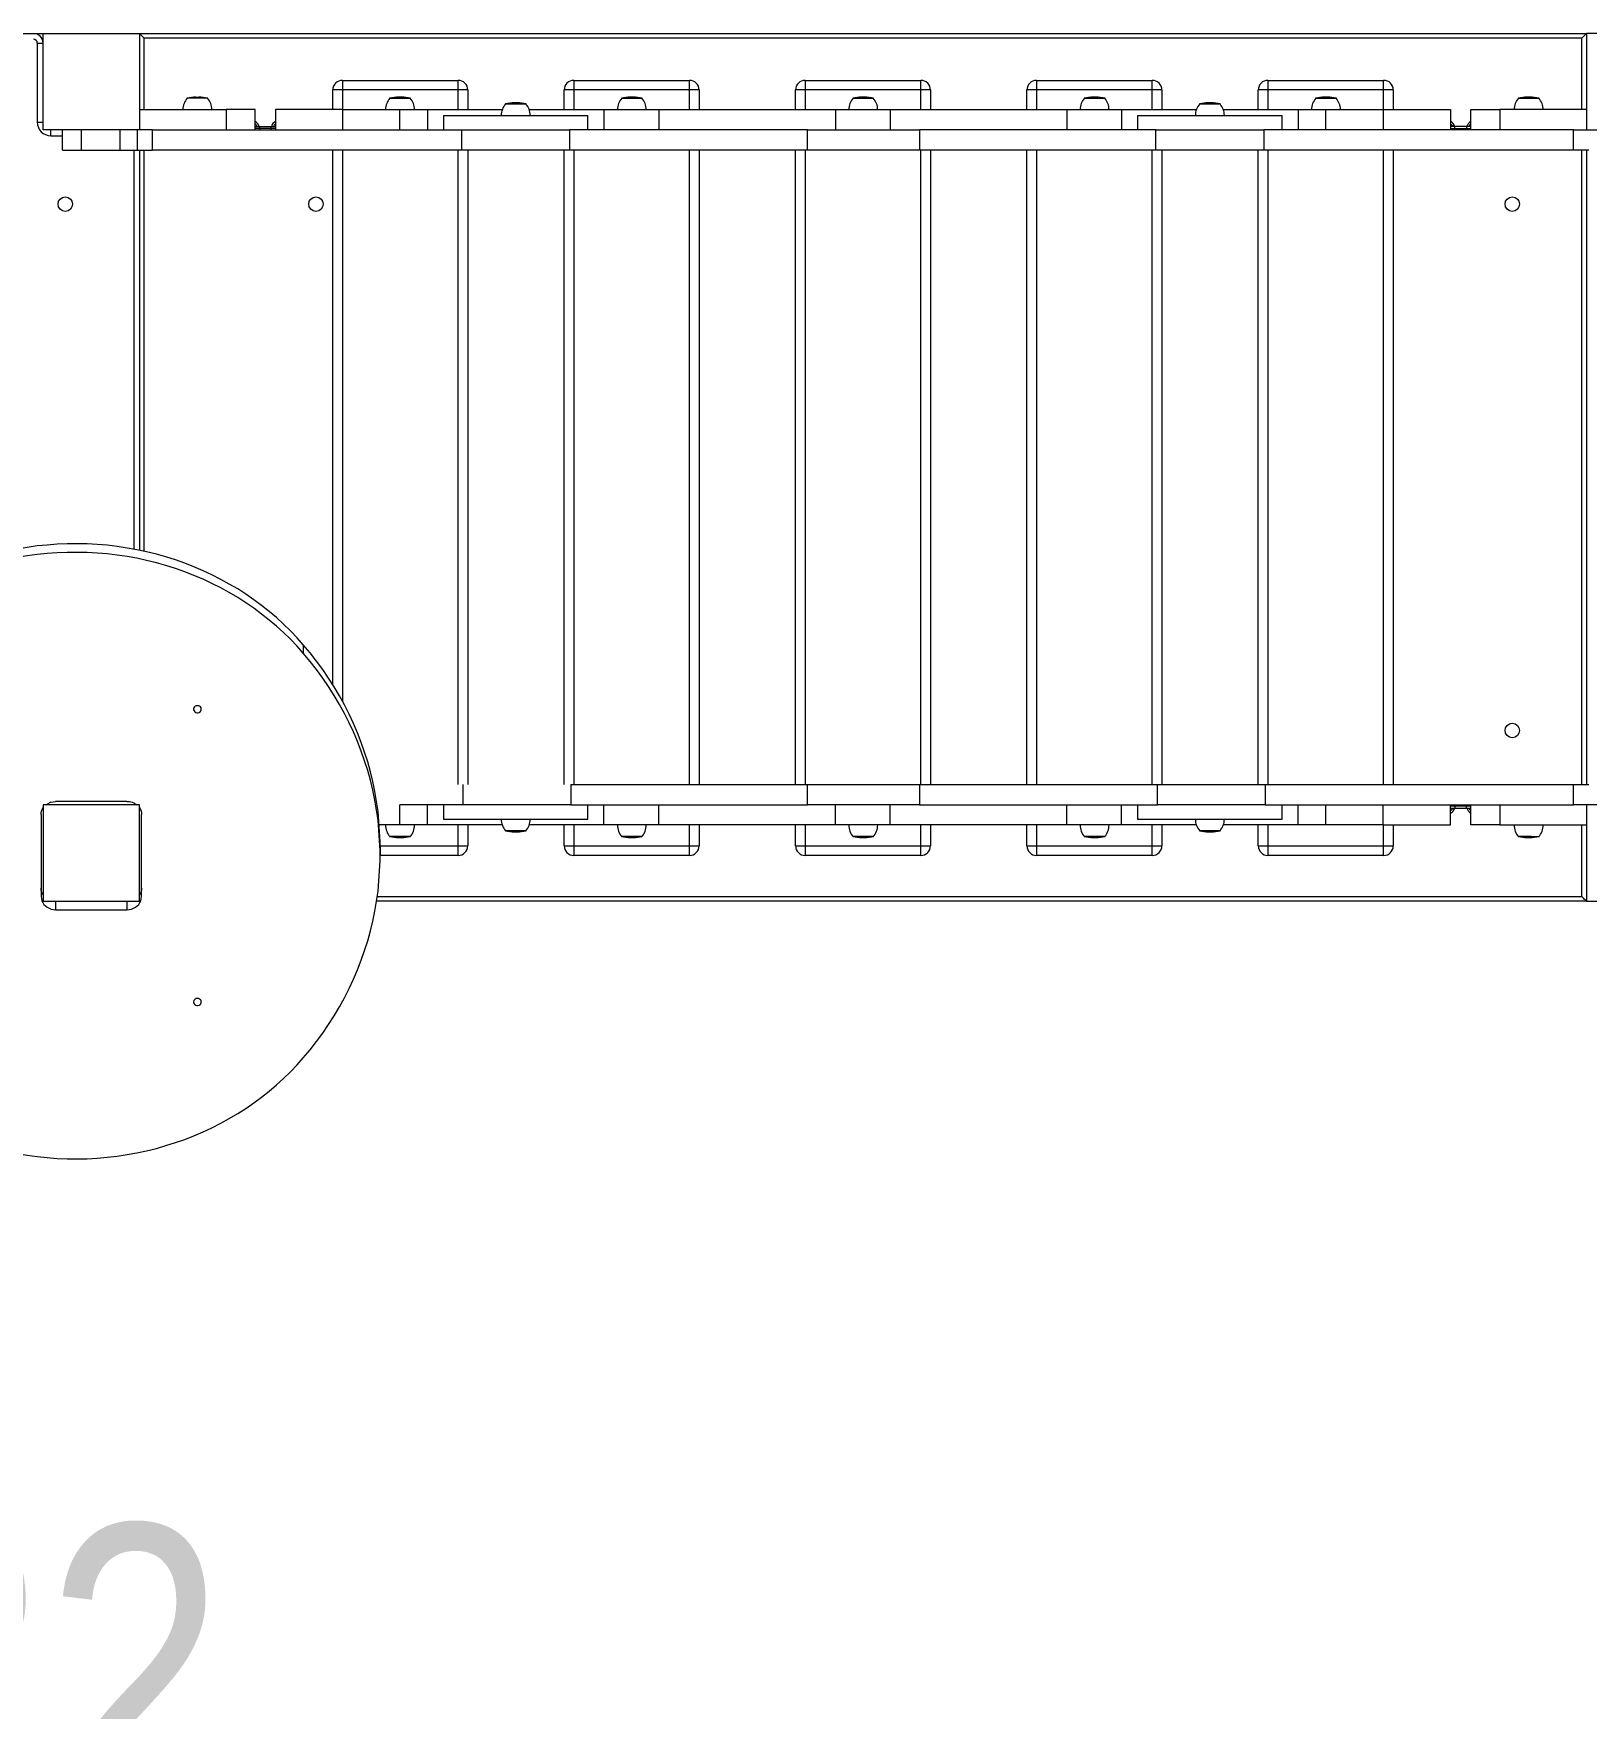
# Model space of a CAD drawing. Header units: millimetres. Extents: x -6879 to 7341, y -8047 to 7187.
# Drawn here: x -2195 to -584, y -2373 to -636 of the extents above; entities that cross this region are included whole.
import ezdxf

# ---------------------------------------------------------------- set-up
doc = ezdxf.new("R2010")
doc.units = ezdxf.units.MM
for name, color, linetype in [('DiKom', 7, 'Continuous'), ('DIKOM_АРТИКУЛ', 7, 'Continuous'), ('DIKOM_ОБЪЕКТ', 7, 'Continuous'), ('DIKOM_РАЗМЕР_ЗОНА', 7, 'Continuous'), ('DIKOM_РАЗМЕР_ОБЪЕКТА', 7, 'Continuous')]:
    doc.layers.add(name, color=color, linetype=linetype)
doc.styles.add('style1', font='arial.ttf', dxfattribs={"width": 0.8})
doc.dimstyles.new('1-50', dxfattribs={"dimtxt": 300, "dimasz": 200, "dimexe": 100, "dimexo": 0, "dimgap": 100, "dimtad": 0, "dimdec": 0, "dimtxsty": 'style1', "dimcen": 0, "dimclrd": 7, "dimclre": 7, "dimadec": 1, "dimazin": 2, "dimtfac": 1, "dimtdec": 0, "dimtmove": 1, "dimatfit": 3, "dimfxl": 0, "dimlwd": 25, "dimlwe": 18, "dimarcsym": 0})

# ---------------------------------------------------------------- blocks, each defined once
blk = doc.blocks.new('A$C2D3B5436')
at = {"layer": 'DiKom', "color": 7, "linetype": 'Continuous', "lineweight": 15}
for p, q in [((323.4, 557.9), (314.6, 557.9)), ((533.3, 478.3), (524.4, 478.3)), ((258.4, 221.4), (258.4, 295.4)), ((267.3, 295.4), (258.4, 295.4)), ((267.3, 308.4), (367.3, 308.4)), ((267.3, 208.4), (267.3, 308.4)), ((272, 310.4), (357.1, 310.4)), ((367.3, 308.4), (367.3, 208.4)), ((370.7, 295.4), (370.7, 221.4)), ((267.3, 221.4), (258.4, 221.4)), ((367.3, 208.4), (267.3, 208.4)), ((357.1, 206.4), (272, 206.4)), ((622.5, 141.7), (613.6, 141.7)), ((558.1, 22.9), (549.2, 22.9)), ((502.3, 0), (511.1, 0))]:
    blk.add_line(p, q, dxfattribs=at)
at = {"layer": 'DiKom', "color": 7, "linetype": 'Continuous', "lineweight": 15, "flags": 128}
for points in [[(104.7, 478.3), (113.1, 485.3), (121.7, 492), (130.4, 498.4), (139.4, 504.5), (148.5, 510.3), (157.7, 515.8), (167.2, 521), (176.7, 525.9), (186.4, 530.4), (196.2, 534.6), (206.1, 538.4), (216.1, 541.9), (226.2, 545.1), (236.4, 547.9), (246.7, 550.4), (257, 552.5), (267.4, 554.3), (277.8, 555.8), (288.3, 556.8), (298.8, 557.5), (309.3, 557.9), (319.8, 557.9), (330.3, 557.5), (340.8, 556.8), (351.3, 555.8), (361.7, 554.3), (372.1, 552.5), (382.4, 550.4), (392.7, 547.9), (402.9, 545.1), (413, 541.9), (423, 538.4), (432.9, 534.6), (442.8, 530.4), (452.4, 525.9), (462, 521), (471.4, 515.8), (480.7, 510.3), (489.8, 504.5), (498.7, 498.4), (507.5, 492), (516, 485.3), (524.4, 478.3)], [(323.4, 557.9), (328.7, 557.9), (339.2, 557.5), (349.7, 556.8), (360.2, 555.8), (370.6, 554.3), (381, 552.5), (391.3, 550.4), (401.6, 547.9), (411.8, 545.1), (421.9, 541.9), (431.9, 538.4), (441.8, 534.6), (451.6, 530.4), (461.3, 525.9), (470.9, 521), (480.3, 515.8), (489.5, 510.3), (498.6, 504.5), (507.6, 498.4), (516.3, 492), (524.9, 485.3), (533.3, 478.3)], [(15.6, 141.7), (12.6, 151.5), (9.9, 161.5), (7.5, 171.6), (5.5, 181.7), (3.8, 192), (2.4, 202.3), (1.3, 212.6), (0.5, 223), (0.1, 233.4), (0, 243.8), (0.2, 254.2), (0.8, 264.6), (1.7, 274.9), (2.9, 285.2), (4.4, 295.5), (6.2, 305.7), (8.4, 315.8), (10.9, 325.9), (13.7, 335.8), (16.8, 345.6), (20.2, 355.3), (24, 364.9), (28, 374.3), (32.3, 383.6), (36.9, 392.6), (41.8, 401.5), (46.9, 410.3), (52.4, 418.8), (58.1, 427.1), (64, 435.1), (70.2, 443), (76.7, 450.6), (83.3, 457.9), (90.3, 465), (97.4, 471.8), (104.7, 478.3)], [(524.4, 478.3), (531.8, 471.8), (538.9, 465), (545.8, 457.9), (552.5, 450.6), (558.9, 443), (565.1, 435.1), (571.1, 427.1), (576.8, 418.8), (582.2, 410.3), (587.4, 401.5), (592.2, 392.6), (596.8, 383.6), (601.2, 374.3), (605.2, 364.9), (608.9, 355.3), (612.3, 345.6), (615.4, 335.8), (618.2, 325.9), (620.7, 315.8), (622.9, 305.7), (624.7, 295.5), (626.3, 285.2), (627.5, 274.9), (628.4, 264.6), (628.9, 254.2), (629.1, 243.8), (629, 233.4), (628.6, 223), (627.9, 212.6), (626.8, 202.3), (625.4, 192), (623.7, 181.7), (621.6, 171.6), (619.2, 161.5), (616.6, 151.5), (613.6, 141.7)], [(533.3, 478.3), (540.6, 471.8), (547.8, 465), (554.7, 457.9), (561.4, 450.6), (567.8, 443), (574, 435.1), (580, 427.1), (585.6, 418.8), (591.1, 410.3), (596.2, 401.5), (601.1, 392.6), (605.7, 383.6), (610, 374.3), (614.1, 364.9), (617.8, 355.3), (621.2, 345.6), (624.3, 335.8), (627.1, 325.9), (629.6, 315.8), (631.8, 305.7), (633.6, 295.5), (635.2, 285.2), (636.4, 274.9), (637.2, 264.6), (637.8, 254.2), (638, 243.8), (637.9, 233.4), (637.5, 223), (636.7, 212.6), (635.7, 202.3), (634.3, 192), (632.5, 181.7), (630.5, 171.6), (628.1, 161.5), (625.4, 151.5), (622.5, 141.7)], [(166.4, 368.4), (166.2, 367.3), (165.7, 366.2), (165, 365.3), (164.1, 364.7), (163, 364.5), (161.9, 364.5), (160.9, 365), (160.1, 365.7), (159.5, 366.7), (159.2, 367.9), (159.2, 369), (159.5, 370.2), (160.1, 371.2), (160.9, 371.9), (161.9, 372.3), (163, 372.4), (164.1, 372.2), (165, 371.6), (165.7, 370.7), (166.2, 369.6), (166.4, 368.4)], [(470, 368.4), (469.9, 367.3), (469.4, 366.2), (468.7, 365.3), (467.7, 364.7), (466.7, 364.5), (465.6, 364.5), (464.6, 365), (463.7, 365.7), (463.1, 366.7), (462.8, 367.9), (462.8, 369), (463.1, 370.2), (463.7, 371.2), (464.6, 371.9), (465.6, 372.3), (466.7, 372.4), (467.7, 372.2), (468.7, 371.6), (469.4, 370.7), (469.9, 369.6), (470, 368.4)], [(258.4, 295.4), (258.6, 297.8), (259.1, 300.1), (259.9, 302.3), (261, 304.3), (262.4, 306.1), (264, 307.6), (265.8, 308.8), (267.8, 309.7), (269.9, 310.3), (272, 310.4)], [(272, 206.4), (269.9, 206.6), (267.8, 207.2), (265.8, 208.1), (264, 209.3), (262.4, 210.8), (261, 212.6), (259.9, 214.6), (259.1, 216.8), (258.6, 219.1), (258.4, 221.4)], [(166.4, 148.4), (166.2, 147.3), (165.7, 146.2), (165, 145.3), (164.1, 144.7), (163, 144.5), (161.9, 144.5), (160.9, 145), (160.1, 145.7), (159.5, 146.7), (159.2, 147.9), (159.2, 149), (159.5, 150.2), (160.1, 151.2), (160.9, 151.9), (161.9, 152.3), (163, 152.4), (164.1, 152.2), (165, 151.6), (165.7, 150.7), (166.2, 149.6), (166.4, 148.4)], [(470, 148.4), (469.9, 147.3), (469.4, 146.2), (468.7, 145.3), (467.7, 144.7), (466.7, 144.5), (465.6, 144.5), (464.6, 145), (463.7, 145.7), (463.1, 146.7), (462.8, 147.9), (462.8, 149), (463.1, 150.2), (463.7, 151.2), (464.6, 151.9), (465.6, 152.3), (466.7, 152.4), (467.7, 152.2), (468.7, 151.6), (469.4, 150.7), (469.9, 149.6), (470, 148.4)], [(473.9, 7.4), (464.3, 12.5), (454.5, 17.3), (444.7, 21.8), (434.7, 25.9), (424.6, 29.7), (414.4, 33.2), (404.2, 36.3), (393.8, 39.1), (383.4, 41.5), (372.9, 43.6), (362.4, 45.4), (351.8, 46.8), (341.2, 47.9), (330.5, 48.6), (319.9, 48.9), (309.2, 48.9), (298.6, 48.6), (288, 47.9), (277.3, 46.8), (266.8, 45.4), (256.2, 43.6), (245.7, 41.5), (235.3, 39.1), (225, 36.3), (214.7, 33.2), (204.5, 29.7), (194.4, 25.9), (184.5, 21.8), (174.6, 17.3), (164.9, 12.5), (155.3, 7.4)], [(155.3, 7.4), (151.1, 5.3), (146.8, 3.6), (142.4, 2.1), (138, 1.1), (133.5, 0.4), (128.9, 0), (124.3, 0.1), (119.8, 0.4), (115.3, 1.2), (110.8, 2.3), (106.4, 3.7), (102.1, 5.5), (98, 7.7), (94, 10.1), (90.2, 12.9), (86.6, 15.9), (83.1, 19.3), (80, 22.9)], [(549.2, 22.9), (546, 19.3), (542.6, 15.9), (538.9, 12.9), (535.1, 10.1), (531.1, 7.7), (527, 5.5), (522.7, 3.7), (518.3, 2.3), (513.9, 1.2), (509.4, 0.4), (504.8, 0.1), (500.2, 0), (495.7, 0.4), (491.2, 1.1), (486.7, 2.1), (482.3, 3.6), (478, 5.3), (473.9, 7.4)], [(558.1, 22.9), (554.9, 19.3), (551.5, 15.9), (547.8, 12.9), (544, 10.1), (540, 7.7), (535.9, 5.5), (531.6, 3.7), (527.2, 2.3), (522.8, 1.2), (518.2, 0.4), (513.7, 0.1), (511.1, 0)]]:
    blk.add_lwpolyline(points, dxfattribs=at)
at = {"layer": 'DiKom', "color": 7, "linetype": 'Continuous', "lineweight": 15}
for centre, radius, start, end in [((281, 297.8), 12.7, 90.2762, 122.6513), ((357.1, 297.8), 12.7, 57.3487, 89.7238), ((354.8, 295.5), 16, 359.6823, 38.2121), ((354.9, 221.3), 15.8, 321.5991, 0.5138), ((281, 219.1), 12.7, 237.3487, 269.7238), ((357.1, 219.1), 12.7, 270.2762, 302.6513), ((357.8, 250.1), 359, 197.5854, 219.2937), ((271.4, 250.1), 359, 320.7063, 342.4146), ((280.2, 250.1), 359, 320.7063, 342.4146)]:
    blk.add_arc(centre, radius, start, end, dxfattribs=at)
blk = doc.blocks.new('*D20')
at = {"layer": 'Defpoints', "color": 0, "transparency": 16777216}
for p in [(-335.5, 4138.4), (-5198.8, -5966.9), (-1568.1, -5966.9)]:
    blk.add_point(p, dxfattribs=at)
at = {"layer": 'DIKOM_РАЗМЕР_ОБЪЕКТА', "color": 7, "lineweight": 18, "transparency": 16777216}
for p, q in [((-335.5, 4138.4), (-5298.8, 4138.4)), ((-1568.1, -5966.9), (-5298.8, -5966.9))]:
    blk.add_line(p, q, dxfattribs=at)
at = {"layer": 'DIKOM_РАЗМЕР_ОБЪЕКТА', "color": 7, "lineweight": 25, "transparency": 16777216}
for p, q in [((-5198.8, 3938.4), (-5198.8, -81.8)), ((-5198.8, -5766.9), (-5198.8, -1161.6))]:
    blk.add_line(p, q, dxfattribs=at)
at = {"layer": 'DIKOM_РАЗМЕР_ОБЪЕКТА', "color": 7, "transparency": 16777216}
for points in [[(-5232.1, 3938.4), (-5165.5, 3938.4), (-5198.8, 4138.4)], [(-5232.1, -5766.9), (-5165.5, -5766.9), (-5198.8, -5966.9)]]:
    blk.add_solid(points, dxfattribs=at)
at = {"layer": 'DIKOM_РАЗМЕР_ОБЪЕКТА', "color": 0, "transparency": 16777216, "insert": (-5198.8, -621.7), "char_height": 300, "attachment_point": 5, "rotation": 90, "style": 'style1'}
blk.add_mtext('10100', dxfattribs=at)
blk = doc.blocks.new('*D19')
at = {"layer": 'Defpoints', "color": 0, "transparency": 16777216}
for p in [(5624, 6094.3), (-4435.4, 2864.3), (5624, -2640.1)]:
    blk.add_point(p, dxfattribs=at)
at = {"layer": 'DIKOM_РАЗМЕР_ОБЪЕКТА', "color": 7, "lineweight": 18, "transparency": 16777216}
for p, q in [((-4435.4, 2864.3), (-4435.4, 6194.3)), ((5624, -2640.1), (5624, 6194.3))]:
    blk.add_line(p, q, dxfattribs=at)
at = {"layer": 'DIKOM_РАЗМЕР_ОБЪЕКТА', "color": 7, "lineweight": 25, "transparency": 16777216}
for p, q in [((-4235.4, 6094.3), (2113.7, 6094.3)), ((5424, 6094.3), (3193.5, 6094.3))]:
    blk.add_line(p, q, dxfattribs=at)
at = {"layer": 'DIKOM_РАЗМЕР_ОБЪЕКТА', "color": 7, "transparency": 16777216}
for points in [[(-4235.4, 6127.6), (-4235.4, 6060.9), (-4435.4, 6094.3)], [(5424, 6127.6), (5424, 6060.9), (5624, 6094.3)]]:
    blk.add_solid(points, dxfattribs=at)
at = {"layer": 'DIKOM_РАЗМЕР_ОБЪЕКТА', "color": 0, "transparency": 16777216, "insert": (2653.6, 6094.3), "char_height": 300, "attachment_point": 5, "style": 'style1'}
blk.add_mtext('10100', dxfattribs=at)
blk = doc.blocks.new('*D18')
at = {"layer": 'Defpoints', "color": 0, "transparency": 16777216}
for p in [(-342.3, 5666.7), (-6681.8, -8047.3), (-1651.5, -8047.3)]:
    blk.add_point(p, dxfattribs=at)
at = {"layer": 'DIKOM_РАЗМЕР_ЗОНА', "color": 7, "lineweight": 18, "transparency": 16777216}
for p, q in [((-342.3, 5666.7), (-6781.8, 5666.7)), ((-1651.5, -8047.3), (-6781.8, -8047.3))]:
    blk.add_line(p, q, dxfattribs=at)
at = {"layer": 'DIKOM_РАЗМЕР_ЗОНА', "color": 7, "lineweight": 25, "transparency": 16777216}
for p, q in [((-6681.8, 5466.7), (-6681.8, -340.8)), ((-6681.8, -7847.3), (-6681.8, -1420.6))]:
    blk.add_line(p, q, dxfattribs=at)
at = {"layer": 'DIKOM_РАЗМЕР_ЗОНА', "color": 7, "transparency": 16777216}
for points in [[(-6715.1, 5466.7), (-6648.5, 5466.7), (-6681.8, 5666.7)], [(-6715.1, -7847.3), (-6648.5, -7847.3), (-6681.8, -8047.3)]]:
    blk.add_solid(points, dxfattribs=at)
at = {"layer": 'DIKOM_РАЗМЕР_ЗОНА', "color": 0, "transparency": 16777216, "insert": (-6681.8, -880.7), "char_height": 300, "attachment_point": 5, "rotation": 90, "style": 'style1'}
blk.add_mtext('13700', dxfattribs=at)
blk = doc.blocks.new('*D17')
at = {"layer": 'Defpoints', "color": 0, "transparency": 16777216}
for p in [(-5935.4, 6990.3), (-5935.4, 998.3), (7340.8, -2830.9)]:
    blk.add_point(p, dxfattribs=at)
at = {"layer": 'DIKOM_РАЗМЕР_ЗОНА', "color": 7, "lineweight": 18, "transparency": 16777216}
for p, q in [((-5935.4, 998.3), (-5935.4, 7090.3)), ((7340.8, -2830.9), (7340.8, 7090.3))]:
    blk.add_line(p, q, dxfattribs=at)
at = {"layer": 'DIKOM_РАЗМЕР_ЗОНА', "color": 7, "lineweight": 25, "transparency": 16777216}
for p, q in [((-5735.4, 6990.3), (2016.7, 6990.3)), ((7140.8, 6990.3), (3096.5, 6990.3))]:
    blk.add_line(p, q, dxfattribs=at)
at = {"layer": 'DIKOM_РАЗМЕР_ЗОНА', "color": 7, "transparency": 16777216}
for points in [[(-5735.4, 7023.6), (-5735.4, 6956.9), (-5935.4, 6990.3)], [(7140.8, 7023.6), (7140.8, 6956.9), (7340.8, 6990.3)]]:
    blk.add_solid(points, dxfattribs=at)
at = {"layer": 'DIKOM_РАЗМЕР_ЗОНА', "color": 0, "transparency": 16777216, "insert": (2556.6, 6990.3), "char_height": 300, "attachment_point": 5, "style": 'style1'}
blk.add_mtext('13300', dxfattribs=at)

msp = doc.modelspace()

# ---------------------------------------------------------------- linework, layer by layer
at = {"layer": 'DIKOM_ОБЪЕКТ', "color": 7, "linetype": 'Continuous', "lineweight": 15}
for p, q in [((-2225.8, -635.8), (-2185.8, -635.8)), ((-2185.8, -635.8), (-2185.4, -635.8)), ((-2185.4, -635.8), (-2085.4, -635.8)), ((-2185.4, -735.8), (-2185.4, -635.8)), ((-2085.4, -635.8), (-584.4, -635.8)), ((-2080.4, -640.8), (-2085.4, -635.8)), ((-2085.4, -635.8), (-2085.4, -735.8)), ((-589.4, -640.8), (-2080.4, -640.8)), ((-2080.4, -714.8), (-2080.4, -640.8)), ((-589.4, -640.8), (-584.4, -635.8)), ((-589.4, -714.8), (-589.4, -640.8)), ((-584.4, -635.8), (-584.4, -735.8)), ((-484.4, -635.8), (-584.4, -635.8)), ((-2191.4, -645.8), (-2185.4, -645.8)), ((-2191.4, -645.8), (-2191.4, -727.8)), ((-1874.9, -694.4), (-1884.9, -694.4)), ((-1884.9, -714.8), (-1884.9, -694.4)), ((-1874.9, -684.4), (-1874.9, -694.4)), ((-1874.9, -684.4), (-1754.9, -684.4)), ((-1754.9, -694.4), (-1874.9, -694.4)), ((-1874.9, -694.4), (-1874.9, -714.8)), ((-1754.9, -694.4), (-1754.9, -684.4)), ((-1744.9, -694.4), (-1754.9, -694.4)), ((-1754.9, -714.8), (-1754.9, -694.4)), ((-1744.9, -694.4), (-1744.9, -714.8)), ((-1634.9, -694.4), (-1644.9, -694.4)), ((-1644.9, -714.8), (-1644.9, -694.4)), ((-1634.9, -684.4), (-1634.9, -694.4)), ((-1634.9, -684.4), (-1514.9, -684.4)), ((-1514.9, -694.4), (-1634.9, -694.4)), ((-1634.9, -694.4), (-1634.9, -714.8)), ((-1514.9, -694.4), (-1514.9, -684.4)), ((-1504.9, -694.4), (-1514.9, -694.4)), ((-1514.9, -714.8), (-1514.9, -694.4)), ((-1504.9, -694.4), (-1504.9, -714.8)), ((-1394.9, -694.4), (-1404.9, -694.4)), ((-1404.9, -714.8), (-1404.9, -694.4)), ((-1394.9, -684.4), (-1394.9, -694.4)), ((-1394.9, -684.4), (-1274.9, -684.4)), ((-1274.9, -694.4), (-1394.9, -694.4)), ((-1394.9, -694.4), (-1394.9, -714.8)), ((-1274.9, -694.4), (-1274.9, -684.4)), ((-1264.9, -694.4), (-1274.9, -694.4)), ((-1274.9, -714.8), (-1274.9, -694.4)), ((-1264.9, -694.4), (-1264.9, -714.8)), ((-1154.9, -694.4), (-1164.9, -694.4)), ((-1164.9, -714.8), (-1164.9, -694.4)), ((-1154.9, -684.4), (-1154.9, -694.4)), ((-1154.9, -684.4), (-1034.9, -684.4)), ((-1034.9, -694.4), (-1154.9, -694.4)), ((-1154.9, -694.4), (-1154.9, -714.8)), ((-1034.9, -694.4), (-1034.9, -684.4)), ((-1024.9, -694.4), (-1034.9, -694.4)), ((-1034.9, -714.8), (-1034.9, -694.4)), ((-1024.9, -694.4), (-1024.9, -714.8)), ((-914.9, -694.4), (-924.9, -694.4)), ((-924.9, -714.8), (-924.9, -694.4)), ((-914.9, -684.4), (-914.9, -694.4)), ((-914.9, -684.4), (-794.9, -684.4)), ((-794.9, -694.4), (-914.9, -694.4)), ((-914.9, -694.4), (-914.9, -714.8)), ((-794.9, -694.4), (-794.9, -684.4)), ((-784.9, -694.4), (-794.9, -694.4)), ((-794.9, -714.8), (-794.9, -694.4)), ((-784.9, -694.4), (-784.9, -714.8)), ((-2014.6, -702.8), (-2036.2, -702.8)), ((-2026.8, -701.8), (-2023.9, -701.8)), ((-1826, -702.8), (-1804.4, -702.8)), ((-1813.7, -701.8), (-1816.6, -701.8)), ((-1706, -708.8), (-1684.4, -708.8)), ((-1693.7, -707.8), (-1696.6, -707.8)), ((-1585.5, -702.8), (-1563.9, -702.8)), ((-1573.2, -701.8), (-1576.2, -701.8)), ((-1345.5, -702.8), (-1323.9, -702.8)), ((-1333.2, -701.8), (-1336.2, -701.8)), ((-1105.5, -702.8), (-1083.9, -702.8)), ((-1093.2, -701.8), (-1096.2, -701.8)), ((-986, -708.8), (-964.4, -708.8)), ((-973.7, -707.8), (-976.6, -707.8)), ((-865.5, -702.8), (-843.9, -702.8)), ((-853.2, -701.8), (-856.2, -701.8)), ((-655.2, -702.8), (-633.6, -702.8)), ((-643, -701.8), (-645.9, -701.8)), ((-2191.4, -727.8), (-2185.4, -727.8)), ((-2085.4, -714.8), (-1995.4, -714.8)), ((-1995.4, -714.8), (-1995.4, -735.8)), ((-1965.4, -714.8), (-1995.4, -714.8)), ((-1965.4, -735.8), (-1965.4, -714.8)), ((-1944.4, -714.8), (-1944.4, -735.8)), ((-1874.4, -714.8), (-1944.4, -714.8)), ((-1874.9, -714.8), (-1874.9, -735.8)), ((-1874.9, -714.8), (-1815.2, -714.8)), ((-1815.2, -735.8), (-1815.2, -714.8)), ((-1815.2, -714.8), (-1786.8, -714.8)), ((-1786.8, -714.8), (-1786.8, -735.8)), ((-1786.8, -714.8), (-1709.1, -714.8)), ((-1770.2, -720.8), (-1770.2, -735.8)), ((-1770.2, -720.8), (-1620.2, -720.8)), ((-1681.2, -714.8), (-1603.6, -714.8)), ((-1620.2, -735.8), (-1620.2, -720.8)), ((-1603.6, -714.8), (-1603.6, -735.8)), ((-1603.6, -714.8), (-1546.8, -714.8)), ((-1546.8, -714.8), (-1546.8, -735.8)), ((-1546.8, -714.8), (-1363.6, -714.8)), ((-1363.6, -714.8), (-1363.6, -735.8)), ((-1363.6, -714.8), (-1306.8, -714.8)), ((-1306.8, -714.8), (-1306.8, -735.8)), ((-1306.8, -714.8), (-1123.6, -714.8)), ((-1123.6, -714.8), (-1123.6, -735.8)), ((-1123.6, -714.8), (-1066.8, -714.8)), ((-1066.8, -714.8), (-1066.8, -735.8)), ((-1066.8, -714.8), (-989.1, -714.8)), ((-1050.2, -720.8), (-1050.2, -735.8)), ((-1050.2, -720.8), (-900.2, -720.8)), ((-961.2, -714.8), (-883.6, -714.8)), ((-900.2, -735.8), (-900.2, -720.8)), ((-883.6, -714.8), (-883.6, -735.8)), ((-883.6, -714.8), (-855.2, -714.8)), ((-855.2, -714.8), (-855.2, -735.8)), ((-855.2, -714.8), (-795.4, -714.8)), ((-795.4, -714.8), (-795.4, -735.8)), ((-795.4, -714.8), (-725.4, -714.8)), ((-725.4, -714.8), (-725.4, -735.8)), ((-704.4, -735.8), (-704.4, -714.8)), ((-704.4, -714.8), (-674.4, -714.8)), ((-674.4, -714.8), (-674.4, -735.8)), ((-584.4, -714.8), (-674.4, -714.8)), ((-2085.4, -735.8), (-2185.4, -735.8)), ((-2177.4, -741.8), (-2177.4, -735.8)), ((-2177.4, -741.8), (-2165.4, -741.8)), ((-2165.4, -756.8), (-2165.4, -735.8)), ((-2145.4, -756.8), (-2145.4, -735.8)), ((-2105.4, -756.8), (-2105.4, -735.8)), ((-2087.7, -735.8), (-2087.7, -756.8)), ((-2071.8, -735.8), (-2085.4, -735.8)), ((-2071.8, -735.8), (-1639.4, -735.8)), ((-2071.8, -756.8), (-2071.8, -735.8)), ((-1965.4, -732.4), (-1960.9, -732.4)), ((-1960.9, -734.4), (-1965.4, -734.4)), ((-1960.9, -732.4), (-1948.9, -732.4)), ((-1960.9, -732.4), (-1960.9, -734.4)), ((-1948.9, -734.4), (-1960.9, -734.4)), ((-1960.9, -734.4), (-1960.9, -735.8)), ((-1948.9, -734.4), (-1948.9, -732.4)), ((-1948.9, -732.4), (-1944.4, -732.4)), ((-1948.9, -735.8), (-1948.9, -734.4)), ((-1944.4, -734.4), (-1948.9, -734.4)), ((-1751, -756.8), (-1751, -735.8)), ((-1639.4, -735.8), (-1639.4, -756.8)), ((-1392.5, -735.8), (-1639.4, -735.8)), ((-1392.5, -756.8), (-1392.5, -735.8)), ((-1392.5, -735.8), (-1276.4, -735.8)), ((-1276.4, -735.8), (-1276.4, -756.8)), ((-1031, -735.8), (-1276.4, -735.8)), ((-1031, -756.8), (-1031, -735.8)), ((-1031, -735.8), (-919.3, -735.8)), ((-919.3, -735.8), (-919.3, -756.8)), ((-598, -735.8), (-919.3, -735.8)), ((-720.9, -732.4), (-725.4, -732.4)), ((-725.4, -734.4), (-720.9, -734.4)), ((-720.9, -734.4), (-720.9, -732.4)), ((-708.9, -732.4), (-720.9, -732.4)), ((-720.9, -734.4), (-708.9, -734.4)), ((-720.9, -735.8), (-720.9, -734.4)), ((-708.9, -732.4), (-708.9, -734.4)), ((-704.4, -732.4), (-708.9, -732.4)), ((-708.9, -734.4), (-708.9, -735.8)), ((-708.9, -734.4), (-704.4, -734.4)), ((-598, -756.8), (-598, -735.8)), ((-598, -735.8), (-584.4, -735.8)), ((-584.4, -735.8), (-484.4, -735.8)), ((-2165.4, -756.8), (-2145.4, -756.8)), ((-2145.4, -756.8), (-2105.4, -756.8)), ((-2105.4, -756.8), (-2087.7, -756.8)), ((-2091.4, -756.8), (-2091.4, -1170.8)), ((-2087.7, -756.8), (-2071.8, -756.8)), ((-2085.4, -756.8), (-2085.4, -1171.9)), ((-2080.4, -1173), (-2080.4, -756.8)), ((-1639.4, -756.8), (-2071.8, -756.8)), ((-1884.9, -1311.3), (-1884.9, -756.8)), ((-1874.9, -756.8), (-1874.9, -1328.4)), ((-1754.9, -1414.8), (-1754.9, -756.8)), ((-1744.9, -756.8), (-1744.9, -1414.8)), ((-1644.9, -1414.8), (-1644.9, -756.8)), ((-1392.5, -756.8), (-1639.4, -756.8)), ((-1634.9, -756.8), (-1634.9, -1414.8)), ((-1514.9, -1414.8), (-1514.9, -756.8)), ((-1504.9, -756.8), (-1504.9, -1414.8)), ((-1404.9, -1414.8), (-1404.9, -756.8)), ((-1394.9, -756.8), (-1394.9, -1414.8)), ((-1276.4, -756.8), (-1392.5, -756.8)), ((-1031, -756.8), (-1276.4, -756.8)), ((-1274.9, -1414.8), (-1274.9, -756.8)), ((-1264.9, -756.8), (-1264.9, -1414.8)), ((-1164.9, -1414.8), (-1164.9, -756.8)), ((-1154.9, -756.8), (-1154.9, -1414.8)), ((-1034.9, -1414.8), (-1034.9, -756.8)), ((-919.3, -756.8), (-1031, -756.8)), ((-1024.9, -756.8), (-1024.9, -1414.8)), ((-924.9, -1414.8), (-924.9, -756.8)), ((-598, -756.8), (-919.3, -756.8)), ((-914.9, -756.8), (-914.9, -1414.8)), ((-794.9, -1414.8), (-794.9, -756.8)), ((-784.9, -756.8), (-784.9, -1414.8)), ((-582.1, -756.8), (-598, -756.8)), ((-589.4, -1414.8), (-589.4, -756.8)), ((-584.4, -756.8), (-584.4, -1414.8)), ((-1749.6, -1435.8), (-1749.6, -1414.8)), ((-1637.9, -1414.8), (-1637.9, -1435.8)), ((-1637.9, -1414.8), (-1392.5, -1414.8)), ((-1392.5, -1435.8), (-1392.5, -1414.8)), ((-1392.5, -1414.8), (-1276.4, -1414.8)), ((-1276.4, -1414.8), (-1276.4, -1435.8)), ((-1276.4, -1414.8), (-1029.5, -1414.8)), ((-1029.5, -1435.8), (-1029.5, -1414.8)), ((-1029.5, -1414.8), (-917.9, -1414.8)), ((-917.9, -1414.8), (-917.9, -1435.8)), ((-917.9, -1414.8), (-598, -1414.8)), ((-598, -1435.8), (-598, -1414.8)), ((-598, -1414.8), (-582.1, -1414.8)), ((-1815.2, -1456.8), (-1815.2, -1435.8)), ((-1637.9, -1435.8), (-1815.2, -1435.8)), ((-1786.8, -1456.8), (-1786.8, -1435.8)), ((-1770.2, -1435.8), (-1770.2, -1450.8)), ((-1637.9, -1435.8), (-1392.5, -1435.8)), ((-1620.2, -1450.8), (-1620.2, -1435.8)), ((-1603.6, -1456.8), (-1603.6, -1435.8)), ((-1546.8, -1456.8), (-1546.8, -1435.8)), ((-1276.4, -1435.8), (-1392.5, -1435.8)), ((-1363.6, -1456.8), (-1363.6, -1435.8)), ((-1306.8, -1456.8), (-1306.8, -1435.8)), ((-1276.4, -1435.8), (-1029.5, -1435.8)), ((-1123.6, -1456.8), (-1123.6, -1435.8)), ((-1066.8, -1456.8), (-1066.8, -1435.8)), ((-1050.2, -1435.8), (-1050.2, -1450.8)), ((-917.9, -1435.8), (-1029.5, -1435.8)), ((-917.9, -1435.8), (-598, -1435.8)), ((-900.2, -1450.8), (-900.2, -1435.8)), ((-883.6, -1456.8), (-883.6, -1435.8)), ((-855.2, -1435.8), (-855.2, -1456.8)), ((-795.4, -1456.8), (-795.4, -1435.8)), ((-725.4, -1456.8), (-725.4, -1435.8)), ((-720.9, -1437.2), (-725.4, -1437.2)), ((-725.4, -1439.2), (-720.9, -1439.2)), ((-720.9, -1435.8), (-720.9, -1437.2)), ((-720.9, -1437.2), (-720.9, -1439.2)), ((-708.9, -1437.2), (-720.9, -1437.2)), ((-720.9, -1439.2), (-708.9, -1439.2)), ((-708.9, -1437.2), (-708.9, -1435.8)), ((-708.9, -1439.2), (-708.9, -1437.2)), ((-704.4, -1437.2), (-708.9, -1437.2)), ((-708.9, -1439.2), (-704.4, -1439.2)), ((-704.4, -1456.8), (-704.4, -1435.8)), ((-674.4, -1435.8), (-674.4, -1456.8)), ((-584.4, -1435.8), (-598, -1435.8)), ((-484.4, -1435.8), (-584.4, -1435.8)), ((-584.4, -1435.8), (-584.4, -1535.8)), ((-1815.2, -1456.8), (-1836.7, -1456.8)), ((-1786.8, -1456.8), (-1815.2, -1456.8)), ((-1709.1, -1456.8), (-1786.8, -1456.8)), ((-1770.2, -1450.8), (-1620.2, -1450.8)), ((-1754.9, -1478.4), (-1754.9, -1456.8)), ((-1744.9, -1456.8), (-1744.9, -1478.4)), ((-1603.6, -1456.8), (-1681.2, -1456.8)), ((-1644.9, -1478.4), (-1644.9, -1456.8)), ((-1634.9, -1456.8), (-1634.9, -1478.4)), ((-1546.8, -1456.8), (-1603.6, -1456.8)), ((-1363.6, -1456.8), (-1546.8, -1456.8)), ((-1514.9, -1478.4), (-1514.9, -1456.8)), ((-1504.9, -1456.8), (-1504.9, -1478.4)), ((-1404.9, -1478.4), (-1404.9, -1456.8)), ((-1394.9, -1456.8), (-1394.9, -1478.4)), ((-1306.8, -1456.8), (-1363.6, -1456.8)), ((-1123.6, -1456.8), (-1306.8, -1456.8)), ((-1274.9, -1478.4), (-1274.9, -1456.8)), ((-1264.9, -1456.8), (-1264.9, -1478.4)), ((-1164.9, -1478.4), (-1164.9, -1456.8)), ((-1154.9, -1456.8), (-1154.9, -1478.4)), ((-1066.8, -1456.8), (-1123.6, -1456.8)), ((-989.1, -1456.8), (-1066.8, -1456.8)), ((-1050.2, -1450.8), (-900.2, -1450.8)), ((-1034.9, -1478.4), (-1034.9, -1456.8)), ((-1024.9, -1456.8), (-1024.9, -1478.4)), ((-883.6, -1456.8), (-961.2, -1456.8)), ((-924.9, -1478.4), (-924.9, -1456.8)), ((-914.9, -1456.8), (-914.9, -1478.4)), ((-855.2, -1456.8), (-883.6, -1456.8)), ((-795.4, -1456.8), (-855.2, -1456.8)), ((-795.4, -1456.8), (-725.4, -1456.8)), ((-794.9, -1478.4), (-794.9, -1456.8)), ((-784.9, -1456.8), (-784.9, -1478.4)), ((-674.4, -1456.8), (-704.4, -1456.8)), ((-674.4, -1456.8), (-584.4, -1456.8)), ((-589.4, -1530.8), (-589.4, -1456.8)), ((-1815.2, -1468.8), (-1826, -1468.8)), ((-1816.6, -1469.9), (-1813.7, -1469.9)), ((-1804.4, -1468.8), (-1815.2, -1468.8)), ((-1699, -1462.8), (-1706, -1462.8)), ((-1684.4, -1462.8), (-1699, -1462.8)), ((-1696.6, -1463.9), (-1693.7, -1463.9)), ((-1574.8, -1468.8), (-1585.5, -1468.8)), ((-1576.2, -1469.9), (-1573.2, -1469.9)), ((-1563.9, -1468.8), (-1574.8, -1468.8)), ((-1334.8, -1468.8), (-1345.5, -1468.8)), ((-1336.2, -1469.9), (-1333.2, -1469.9)), ((-1323.9, -1468.8), (-1334.8, -1468.8)), ((-1094.8, -1468.8), (-1105.5, -1468.8)), ((-1096.2, -1469.9), (-1093.2, -1469.9)), ((-1083.9, -1468.8), (-1094.8, -1468.8)), ((-977.7, -1462.8), (-986, -1462.8)), ((-964.4, -1462.8), (-977.7, -1462.8)), ((-976.6, -1463.9), (-973.7, -1463.9)), ((-641.5, -1468.8), (-655.2, -1468.8)), ((-645.9, -1469.9), (-643, -1469.9)), ((-641.5, -1468.8), (-633.6, -1468.8)), ((-1836.1, -1478.4), (-1754.9, -1478.4)), ((-1754.9, -1488.4), (-1835.9, -1488.4)), ((-1754.9, -1478.4), (-1744.9, -1478.4)), ((-1754.9, -1488.4), (-1754.9, -1478.4)), ((-1644.9, -1478.4), (-1634.9, -1478.4)), ((-1634.9, -1478.4), (-1514.9, -1478.4)), ((-1634.9, -1478.4), (-1634.9, -1488.4)), ((-1514.9, -1488.4), (-1634.9, -1488.4)), ((-1514.9, -1478.4), (-1504.9, -1478.4)), ((-1514.9, -1488.4), (-1514.9, -1478.4)), ((-1404.9, -1478.4), (-1394.9, -1478.4)), ((-1394.9, -1478.4), (-1274.9, -1478.4)), ((-1394.9, -1478.4), (-1394.9, -1488.4)), ((-1274.9, -1488.4), (-1394.9, -1488.4)), ((-1274.9, -1478.4), (-1264.9, -1478.4)), ((-1274.9, -1488.4), (-1274.9, -1478.4)), ((-1164.9, -1478.4), (-1154.9, -1478.4)), ((-1154.9, -1478.4), (-1034.9, -1478.4)), ((-1154.9, -1478.4), (-1154.9, -1488.4)), ((-1034.9, -1488.4), (-1154.9, -1488.4)), ((-1034.9, -1478.4), (-1024.9, -1478.4)), ((-1034.9, -1488.4), (-1034.9, -1478.4)), ((-924.9, -1478.4), (-914.9, -1478.4)), ((-914.9, -1478.4), (-794.9, -1478.4)), ((-914.9, -1478.4), (-914.9, -1488.4)), ((-794.9, -1488.4), (-914.9, -1488.4)), ((-794.9, -1478.4), (-784.9, -1478.4)), ((-794.9, -1488.4), (-794.9, -1478.4)), ((-584.4, -1535.8), (-1839.5, -1535.8)), ((-1838.8, -1530.8), (-589.4, -1530.8)), ((-584.4, -1535.8), (-484.4, -1535.8))]:
    msp.add_line(p, q, dxfattribs=at)
at = {"layer": 'DIKOM_ОБЪЕКТ', "color": 7, "linetype": 'Continuous', "lineweight": 15, "flags": 128}
msp.add_lwpolyline([(-584.4, -1535.8), (-584.5, -1535.7), (-584.8, -1535.4), (-585.3, -1535), (-585.9, -1534.4), (-586.7, -1533.6), (-587.5, -1532.7), (-588.5, -1531.8), (-589.4, -1530.8)], dxfattribs=at)
at = {"layer": 'DIKOM_ОБЪЕКТ', "color": 7, "linetype": 'Continuous', "lineweight": 15}
for centre in [(-2162.4, -812.8), (-1902.4, -812.8), (-661.4, -812.8), (-661.4, -1358.8)]:
    msp.add_circle(centre, 7.5, dxfattribs=at)
for centre, radius, start, end in [((-2195.4, -645.8), 10, 0, 90), ((-2195.4, -645.8), 4, 0, 90), ((-1874.9, -694.4), 10, 90, 180), ((-1754.9, -694.4), 10, 0, 90), ((-1634.9, -694.4), 10, 90, 180), ((-1514.9, -694.4), 10, 0, 90), ((-1394.9, -694.4), 10, 90, 180), ((-1274.9, -694.4), 10, 0, 90), ((-1154.9, -694.4), 10, 90, 180), ((-1034.9, -694.4), 10, 0, 90), ((-914.9, -694.4), 10, 90, 180), ((-794.9, -694.4), 10, 0, 90), ((-2021.7, -715), 18.7, 139.3788, 179.5091), ((-2026.8, -743.6), 41.8, 90, 102.8796), ((-2023.9, -743.6), 41.8, 77.1204, 90), ((-2029, -715), 18.7, 0.4909, 40.6212), ((-1811.5, -715), 18.7, 139.3788, 179.5091), ((-1816.6, -743.6), 41.8, 90, 102.8796), ((-1813.7, -743.6), 41.8, 77.1204, 90), ((-1818.8, -715), 18.7, 0.4909, 40.6212), ((-1691.5, -721), 18.7, 139.3788, 179.5091), ((-1696.6, -749.6), 41.8, 90, 102.8796), ((-1693.7, -749.6), 41.8, 77.1204, 90), ((-1698.8, -721), 18.7, 0.4909, 40.6212), ((-1571, -715), 18.7, 139.3788, 179.5091), ((-1576.2, -743.6), 41.8, 90, 102.8796), ((-1573.2, -743.6), 41.8, 77.1204, 90), ((-1578.4, -715), 18.7, 0.4909, 40.6212), ((-1331, -715), 18.7, 139.3788, 179.5091), ((-1336.2, -743.6), 41.8, 90, 102.8796), ((-1333.2, -743.6), 41.8, 77.1204, 90), ((-1338.4, -715), 18.7, 0.4909, 40.6212), ((-1091, -715), 18.7, 139.3788, 179.5091), ((-1096.2, -743.6), 41.8, 90, 102.8796), ((-1093.2, -743.6), 41.8, 77.1204, 90), ((-1098.4, -715), 18.7, 0.4909, 40.6212), ((-971.5, -721), 18.7, 139.3788, 179.5091), ((-976.6, -749.6), 41.8, 90, 102.8796), ((-973.7, -749.6), 41.8, 77.1204, 90), ((-978.8, -721), 18.7, 0.4909, 40.6212), ((-851, -715), 18.7, 139.3788, 179.5091), ((-856.2, -743.6), 41.8, 90, 102.8796), ((-853.2, -743.6), 41.8, 77.1204, 90), ((-858.4, -715), 18.7, 0.4909, 40.6212), ((-640.8, -715), 18.7, 139.3788, 179.5091), ((-645.9, -743.6), 41.8, 90, 102.8796), ((-643, -743.6), 41.8, 77.1204, 90), ((-648.1, -715), 18.7, 0.4909, 40.6212), ((-2177.4, -727.8), 14, 180, 270), ((-1968.9, -734.4), 8, 14.4775, 63.6666), ((-1968.9, -734.4), 6, 19.4712, 53.7394), ((-1940.9, -734.4), 8, 115.6289, 165.5225), ((-1940.9, -734.4), 6, 125.2202, 160.5288), ((-728.9, -734.4), 8, 14.4775, 64.3711), ((-728.9, -734.4), 6, 19.4712, 54.7798), ((-700.9, -734.4), 8, 116.3334, 165.5225), ((-700.9, -734.4), 6, 126.2606, 160.5288), ((-728.9, -1437.2), 8, 295.6289, 345.5225), ((-728.9, -1437.2), 6, 305.2202, 340.5288), ((-700.9, -1437.2), 8, 194.4775, 243.6666), ((-700.9, -1437.2), 6, 199.4712, 233.7394), ((-1811.5, -1456.7), 18.7, 180.4909, 220.6212), ((-1818.8, -1456.7), 18.7, 319.3788, 359.5091), ((-1691.5, -1450.7), 18.7, 180.4909, 220.6212), ((-1698.8, -1450.7), 18.7, 319.3788, 359.5091), ((-1571, -1456.7), 18.7, 180.4909, 220.6212), ((-1578.4, -1456.7), 18.7, 319.3788, 359.5091), ((-1331, -1456.7), 18.7, 180.4909, 220.6212), ((-1338.4, -1456.7), 18.7, 319.3788, 359.5091), ((-1091, -1456.7), 18.7, 180.4909, 220.6212), ((-1098.4, -1456.7), 18.7, 319.3788, 359.5091), ((-971.5, -1450.7), 18.7, 180.4909, 220.6212), ((-978.8, -1450.7), 18.7, 319.3788, 359.5091), ((-640.8, -1456.7), 18.7, 180.4909, 220.6212), ((-648.1, -1456.7), 18.7, 319.3788, 359.5091), ((-1816.6, -1428), 41.8, 257.1204, 270), ((-1813.7, -1428), 41.8, 270, 282.8796), ((-1696.6, -1422), 41.8, 257.1204, 270), ((-1693.7, -1422), 41.8, 270, 282.8796), ((-1576.2, -1428), 41.8, 257.1204, 270), ((-1573.2, -1428), 41.8, 270, 282.8796), ((-1336.2, -1428), 41.8, 257.1204, 270), ((-1333.2, -1428), 41.8, 270, 282.8796), ((-1096.2, -1428), 41.8, 257.1204, 270), ((-1093.2, -1428), 41.8, 270, 282.8796), ((-976.6, -1422), 41.8, 257.1204, 270), ((-973.7, -1422), 41.8, 270, 282.8796), ((-645.9, -1428), 41.8, 257.1204, 270), ((-643, -1428), 41.8, 270, 282.8796), ((-1754.9, -1478.4), 10, 270, 0), ((-1634.9, -1478.4), 10, 180, 270), ((-1514.9, -1478.4), 10, 270, 0), ((-1394.9, -1478.4), 10, 180, 270), ((-1274.9, -1478.4), 10, 270, 0), ((-1154.9, -1478.4), 10, 180, 270), ((-1034.9, -1478.4), 10, 270, 0), ((-914.9, -1478.4), 10, 180, 270), ((-794.9, -1478.4), 10, 270, 0)]:
    msp.add_arc(centre, radius, start, end, dxfattribs=at)

# ---------------------------------------------------------------- block references
at = {"layer": 'DIKOM_ОБЪЕКТ', "color": 7, "linetype": 'Continuous', "lineweight": 15, "xscale": -1, "rotation": 270}
msp.add_blockref('A$C2D3B5436', (-2393.8, -1803.1), dxfattribs=at)

# ---------------------------------------------------------------- texts
at = {"layer": 'DIKOM_АРТИКУЛ', "color": 7, "linetype": 'Continuous', "lineweight": 15, "insert": (-4272.3, -2182.7), "char_height": 300, "width": 1667.537, "attachment_point": 1, "style": 'style1'}
msp.add_mtext('ИКС-БИО-1.22', dxfattribs=at)

# ---------------------------------------------------------------- dimensions: what is measured, and where the dimension line sits
at = {"layer": 'DIKOM_РАЗМЕР_ЗОНА'}
dim = msp.add_linear_dim(base=(-5935.4, 6990.3), p1=(7340.8, -2830.9), p2=(-5935.4, 998.3), text='13300', dimstyle='1-50', override={"dimscale": 1, "dimtix": 0, "dimtofl": 1, "dimtmove": 1, "dimatfit": 3}, dxfattribs=at)
dim.commit()
dim.dimension.update_dxf_attribs({"geometry": '*D17', "text_midpoint": (2556.6, 6990.3), "dimtype": 160})
dim = msp.add_linear_dim(base=(-6681.8, -8047.3), p1=(-342.3, 5666.7), p2=(-1651.5, -8047.3), angle=270, text='13700', dimstyle='1-50', override={"dimscale": 1, "dimtix": 0, "dimtofl": 1, "dimtmove": 1, "dimatfit": 3}, dxfattribs=at)
dim.commit()
dim.dimension.update_dxf_attribs({"geometry": '*D18', "text_midpoint": (-6681.8, -880.7), "dimtype": 160})
at = {"layer": 'DIKOM_РАЗМЕР_ОБЪЕКТА'}
dim = msp.add_linear_dim(base=(5624, 6094.3), p1=(-4435.4, 2864.3), p2=(5624, -2640.1), text='10100', dimstyle='1-50', override={"dimscale": 1, "dimtix": 0, "dimtofl": 1, "dimtmove": 1, "dimatfit": 3}, dxfattribs=at)
dim.commit()
dim.dimension.update_dxf_attribs({"geometry": '*D19', "text_midpoint": (2653.6, 6094.3), "dimtype": 160})
dim = msp.add_linear_dim(base=(-5198.8, -5966.9), p1=(-335.5, 4138.4), p2=(-1568.1, -5966.9), angle=270, text='10100', dimstyle='1-50', override={"dimscale": 1, "dimtix": 0, "dimtofl": 1, "dimtmove": 1, "dimatfit": 3}, dxfattribs=at)
dim.commit()
dim.dimension.update_dxf_attribs({"geometry": '*D20', "text_midpoint": (-5198.8, -621.7), "dimtype": 160})

doc.saveas('drawing.dxf')
